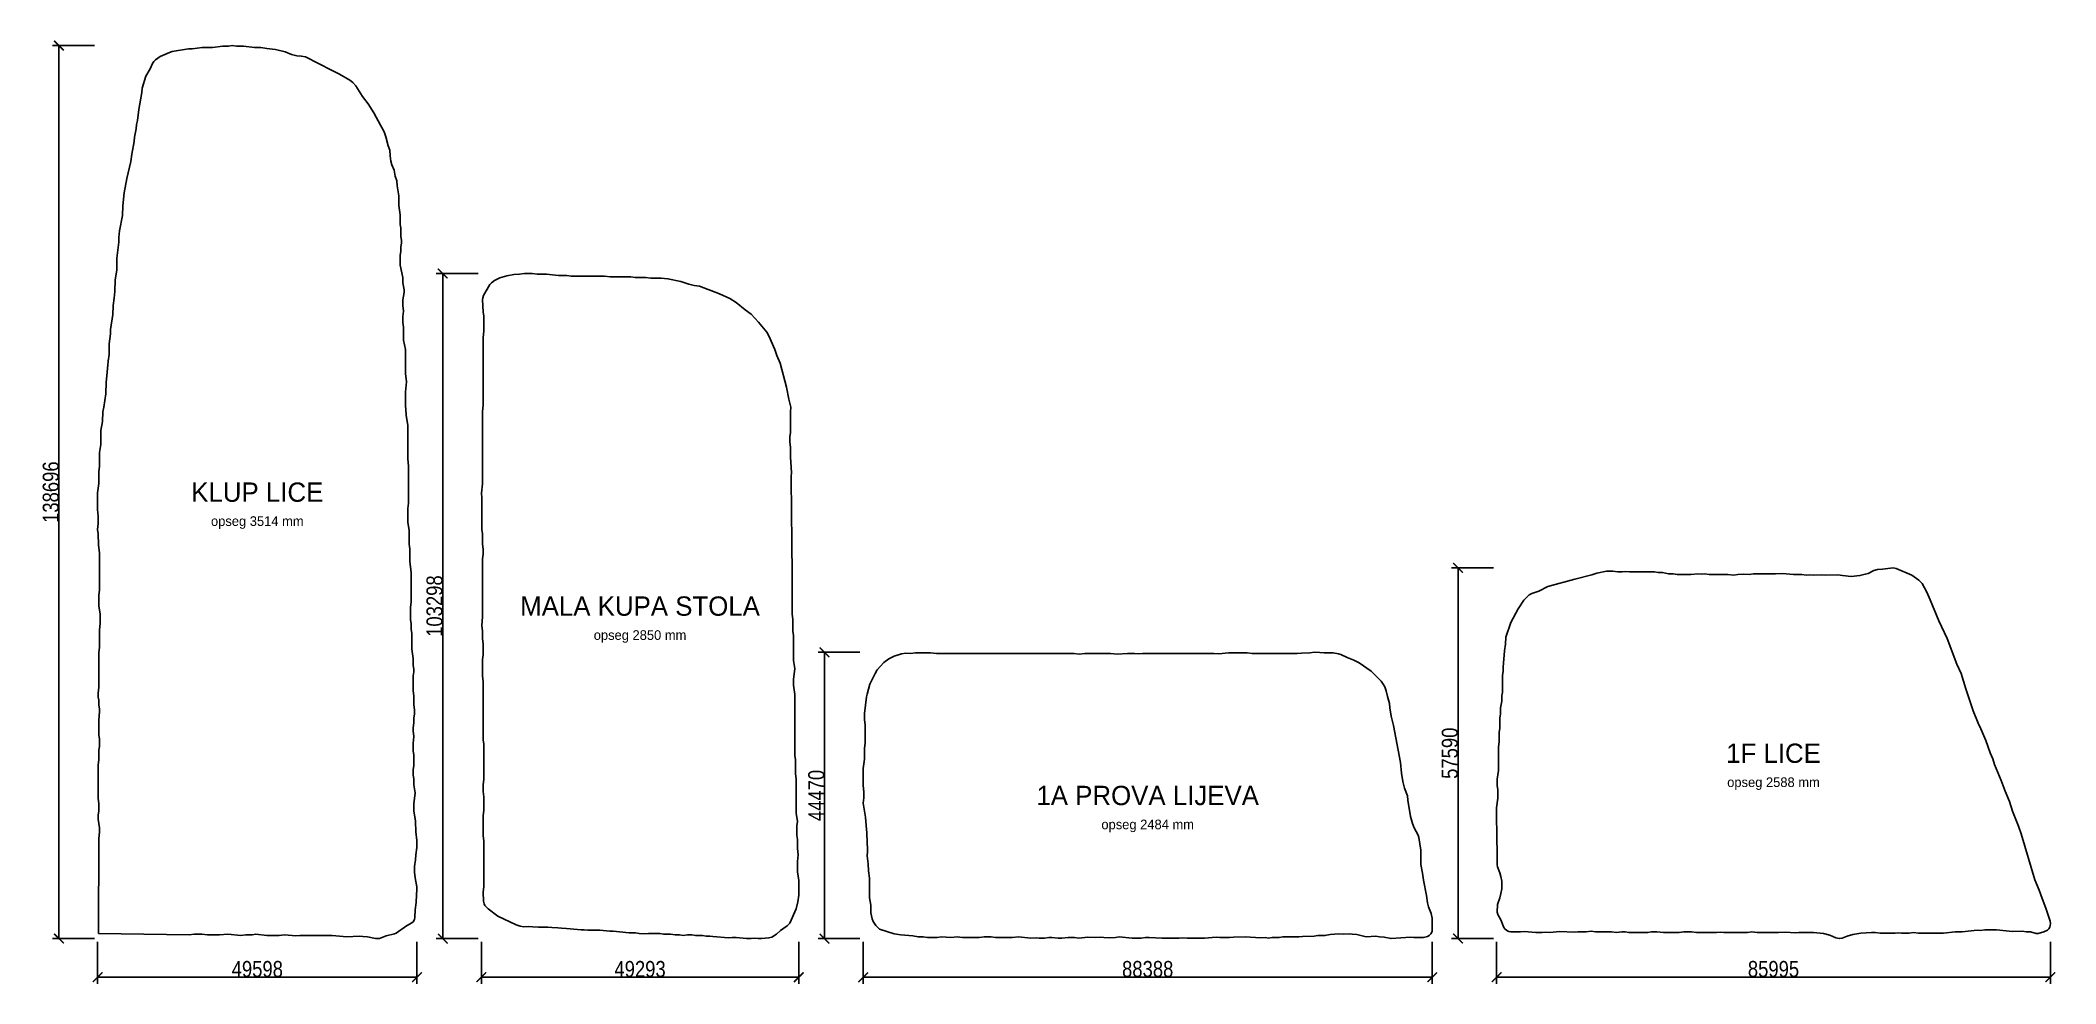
# Model space of a CAD drawing. Header units: millimetres. Extents: x -89 to 3041, y -70 to 1395.
import ezdxf
from ezdxf.enums import TextEntityAlignment as Align

# ---------------------------------------------------------------- set-up
doc = ezdxf.new("R2010")
doc.units = ezdxf.units.MM
for name, color, linetype in [('1A PROVA LIJEVA', 5, 'Continuous'), ('1F LICE', 6, 'Continuous'), ('KLUP LICE', 1, 'Continuous'), ('KOTE', 8, 'Continuous'), ('MALA KUPA STOLA', 3, 'Continuous')]:
    doc.layers.add(name, color=color, linetype=linetype)
doc.styles.add('OpenSansCondensed-Light', font='OpenSansCondensed-Light.ttf')
doc.dimstyles.new('EZDXF', dxfattribs={"dimtxt": 0.25, "dimasz": 0.175, "dimexe": 0.375, "dimexo": 0.125, "dimgap": 0.1, "dimtad": 1, "dimlfac": 100, "dimzin": 12, "dimdsep": 46, "dimtxsty": 'OpenSansCondensed-Light', "dimblk": 'ARCHTICK', "dimcen": 2.5, "dimazin": 3, "dimtfac": 0.5, "dimtmove": 2, "dimatfit": 3})

# ---------------------------------------------------------------- blocks, each defined once
blk = doc.blocks.new('_ARCHTICK')
at = {"color": 0, "linetype": 'BYBLOCK', "const_width": 0.15}
blk.add_lwpolyline([(-0.5, -0.5), (0.5, 0.5)], dxfattribs=at)

msp = doc.modelspace()

# ---------------------------------------------------------------- linework, layer by layer
at = {"layer": '1A PROVA LIJEVA'}
msp.add_lwpolyline([(1201.054, 40.022), (1202.981, 30.821), (1204.42, 26.418), (1208.551, 20.13), (1214.326, 14.882), (1237.185, 7.306), (1247.577, 5.841), (1266.059, 4.595), (1274.341, 2.865), (1282.253, 2.653), (1288.874, 1.741), (1303.847, 1.739), (1310.389, 2.539), (1325.193, 1.725), (1334.782, 2.698), (1343.378, 1.73), (1369.364, 1.714), (1376.985, 2.627), (1387.912, 2.616), (1394.543, 1.726), (1420.53, 1.715), (1430.114, 2.686), (1449.296, 0.733), (1457.829, 1.435), (1462.481, 0.767), (1470.446, 0.731), (1477.073, 1.631), (1482.04, 1.708), (1491.645, 0.756), (1497.623, 0.71), (1507.219, 1.684), (1517.186, 1.657), (1523.775, 0.825), (1538.018, 2.165), (1550.544, 1.715), (1557.153, 2.424), (1562.734, 1.75), (1572.235, 1.464), (1580.852, 1.793), (1586.469, 2.586), (1606.647, 0.724), (1620.629, 0.735), (1627.253, 1.64), (1633.224, 1.709), (1652.983, 0.717), (1679.972, 0.72), (1685.601, 1.291), (1692.149, 0.716), (1719.143, 0.71), (1737.377, 2.273), (1742.911, 1.739), (1757.893, 1.718), (1764.369, 2.379), (1782.329, 2.951), (1806.187, 1.263), (1813.926, 1.559), (1818.532, 0.91), (1824.121, 1.634), (1835.042, 1.819), (1840.692, 2.664), (1865.66, 2.735), (1871.254, 3.448), (1889.399, 3.772), (1895.043, 4.63), (1905.968, 4.809), (1914.248, 6.544), (1927.766, 7.688), (1935.373, 6.777), (1943.909, 7.588), (1948.574, 6.841), (1955.453, 6.551), (1969.943, 2.91), (1985.417, 3.645), (1991.061, 2.786), (1997.937, 2.488), (2008.839, 0), (2038.802, 2.139), (2044.304, 1.731), (2059.269, 1.766), (2065.584, 3.42), (2067.952, 4.943), (2070.785, 7.672), (2072.632, 10.905), (2072.79, 31.758), (2071.269, 39.127), (2067.034, 49.371), (2065.301, 55.653), (2063.624, 66.957), (2059.035, 91.053), (2057.708, 101.502), (2055.02, 115.387), (2054.819, 137.302), (2051.767, 157.035), (2050.675, 160.582), (2044.921, 172.198), (2042.145, 179.047), (2039.243, 189.843), (2035.047, 215.102), (2034.599, 221.916), (2029.827, 233.938), (2027.238, 243.864), (2025.059, 256.96), (2023.566, 273.34), (2012.655, 330.814), (2009.162, 345.365), (2007.008, 358.471), (2006.569, 365.289), (2003.217, 375.899), (2001.093, 385.018), (1998.896, 391.107), (1996.791, 395.235), (1993.562, 399.897), (1978.093, 415.467), (1959.507, 428.53), (1951.25, 432.735), (1940.829, 436.545), (1930.819, 441.345), (1927.262, 442.412), (1918.766, 443.628), (1904.816, 443.745), (1898.194, 444.657), (1890.22, 444.702), (1882.602, 443.781), (1869.682, 443.591), (1863.043, 442.722), (1793.059, 442.717), (1785.444, 443.643), (1776.886, 444.011), (1756.33, 443.643), (1741.103, 442.117), (1733.547, 442.707), (1622.562, 442.704), (1615.964, 442.097), (1610.381, 442.688), (1599.392, 442.707), (1583.634, 441.719), (1573.05, 442.705), (1533.059, 442.701), (1524.485, 441.789), (1516.882, 442.7), (1302.91, 442.711), (1293.316, 443.689), (1270.329, 443.702), (1262.71, 442.787), (1255.186, 443.148), (1248.68, 442.447), (1237.265, 438.624), (1229.014, 434.405), (1221.255, 428.996), (1210.799, 417.377), (1207.435, 411.771), (1199.47, 395.073), (1195.066, 379.898), (1194.047, 375.321), (1190.967, 349.6), (1190.922, 339.649), (1191.869, 332.042), (1191.879, 304.055), (1190.912, 295.457), (1190.771, 278.518), (1188.909, 264.29), (1188.905, 238.311), (1189.886, 227.718), (1189.856, 218.732), (1188.956, 210.159), (1192.68, 188.708), (1194.032, 169.27), (1194.806, 164.591), (1194.922, 148.641), (1195.882, 140.04), (1195.817, 135.071), (1194.959, 128.466), (1196.821, 116.26), (1197.025, 105.346), (1198.829, 94.094), (1198.952, 63.148), (1200.77, 51.903)], close=True, dxfattribs=at)
at = {"layer": '1F LICE'}
msp.add_lwpolyline([(2173.939, 53.121), (2173.831, 41.215), (2174.679, 37.566), (2179.066, 29.383), (2183.785, 17.337), (2185.45, 15.044), (2188.398, 12.636), (2191.744, 11.066), (2195.239, 10.37), (2209.715, 10.63), (2215.31, 11.308), (2233.487, 9.604), (2243.475, 9.625), (2249.034, 10.185), (2255.647, 9.631), (2270.887, 11.058), (2293.34, 9.89), (2298.942, 10.573), (2311.914, 10.641), (2319.512, 11.559), (2326.131, 10.669), (2351.096, 10.583), (2358.692, 9.665), (2367.277, 10.594), (2372.215, 10.454), (2377.873, 9.629), (2407.822, 9.696), (2413.469, 10.548), (2421.448, 10.6), (2432.045, 9.626), (2456.033, 9.604), (2463.664, 10.496), (2475.589, 10.523), (2483.209, 9.606), (2514.199, 9.62), (2519.791, 10.22), (2525.387, 9.619), (2562.378, 9.607), (2568.992, 10.318), (2577.553, 9.601), (2610.55, 9.608), (2621.38, 10.202), (2636.518, 9.014), (2642.079, 9.575), (2665.062, 9.584), (2680.429, 8.055), (2690.322, 5.381), (2699.562, 1.132), (2704.909, 0), (2709.38, 0.924), (2717.099, 4.018), (2726.162, 6.28), (2738.264, 8.447), (2754.971, 9.574), (2760.914, 9.491), (2768.547, 8.604), (2791.535, 8.626), (2797.087, 9.178), (2801.732, 8.634), (2813.714, 8.609), (2820.337, 9.394), (2827.893, 8.608), (2866.886, 8.612), (2885.092, 10.529), (2896.012, 10.723), (2918.883, 13.382), (2924.433, 12.8), (2931.004, 13.574), (2948.992, 13.596), (2973.82, 11.141), (2989.311, 11.536), (2994.955, 10.677), (3001.831, 10.378), (3010.913, 8.219), (3013.579, 8.04), (3022.476, 10.509), (3028.278, 13.396), (3030.384, 15.366), (3031.928, 17.717), (3032.648, 20.419), (3032.742, 23.359), (3032.209, 27.135), (3025.797, 47.48), (3019.98, 62.07), (3015.526, 75.226), (3008.553, 91.338), (2987.344, 162.555), (2983.232, 174.852), (2973.996, 198.027), (2969.166, 213.027), (2962.322, 229.192), (2956.337, 245.714), (2946.196, 270.514), (2943.467, 279.384), (2939.158, 288.599), (2932.315, 307.765), (2924.916, 325.701), (2920.46, 334.855), (2913.079, 353.799), (2901.628, 388.056), (2894.221, 411.989), (2887.348, 426.142), (2872.258, 465.893), (2859.564, 493.636), (2846.181, 526.094), (2840.867, 537.893), (2833.42, 551.808), (2828.51, 556.653), (2817.857, 564.732), (2793.119, 575.02), (2788.769, 575.896), (2771.966, 573.716), (2764.148, 573.277), (2758.772, 571.77), (2749.609, 567.334), (2745.225, 565.847), (2737.043, 563.871), (2723.564, 562.641), (2710.054, 563.771), (2702.804, 564.896), (2683.056, 564.607), (2677.444, 565.038), (2664.711, 564.603), (2658.141, 565.032), (2653.545, 564.671), (2646.934, 565.558), (2633.991, 565.657), (2616.565, 567.05), (2605.845, 566.609), (2571.861, 566.571), (2565.238, 565.661), (2555.693, 565.889), (2547.12, 565.53), (2540.501, 564.641), (2531.914, 565.587), (2502.93, 565.628), (2496.315, 566.516), (2490.75, 565.981), (2485.181, 566.516), (2474.392, 565.62), (2453.41, 565.618), (2446.78, 566.51), (2439.893, 566.785), (2430.571, 568.422), (2423.687, 568.701), (2418.038, 569.551), (2379.061, 569.607), (2372.509, 570.185), (2367.87, 569.638), (2360.889, 569.608), (2353.274, 570.537), (2343.325, 570.54), (2328.613, 567.429), (2320.642, 564.945), (2294.367, 558.363), (2252.108, 546.914), (2238.146, 539.579), (2227.595, 536.08), (2223.474, 533.959), (2214.998, 525.67), (2206.026, 512.386), (2194.79, 491.04), (2186.945, 468.289), (2186.656, 457.408), (2184.925, 447.125), (2183.688, 427.637), (2182.829, 421.992), (2182.707, 415.043), (2181.848, 409.398), (2181.665, 382.474), (2180.888, 377.795), (2180.604, 368.913), (2178.865, 358.633), (2178.691, 348.705), (2177.832, 343.06), (2177.71, 326.11), (2176.851, 320.466), (2176.735, 305.514), (2175.789, 297.906), (2175.747, 260.922), (2173.811, 247.723), (2173.85, 237.772), (2174.75, 231.144), (2174.766, 218.155), (2172.79, 202.974), (2172.839, 148.008), (2173.745, 141.383), (2173.817, 114.412), (2174.251, 111.592), (2177.916, 102.11), (2179.343, 96.7), (2180.609, 89.225), (2180.647, 77.344), (2179.433, 69.846), (2177.73, 63.552)], close=True, dxfattribs=at)
at = {"layer": 'KLUP LICE'}
msp.add_lwpolyline([(1.391, 8.076), (142.37, 6.089), (149.977, 7.037), (161.962, 7.068), (170.572, 6.129), (189.11, 5.787), (202.319, 6.783), (222.472, 5.076), (230.093, 5.989), (240.045, 6.105), (245.633, 6.781), (262.821, 5.083), (281.803, 5.097), (290.4, 6.058), (307.622, 4.499), (314.159, 5.062), (364.49, 5.044), (387.283, 2.629), (406.398, 4.012), (412.043, 3.154), (418.928, 2.877), (431.691, 0), (437.867, 0.248), (448.13, 4.426), (460.86, 7.492), (463.414, 8.569), (479.727, 19.88), (487.844, 24.411), (489.949, 26.28), (491.893, 29.452), (492.894, 33.037), (493.075, 44.961), (494.915, 56.198), (495.031, 68.149), (495.977, 75.757), (495.833, 80.683), (493.127, 94.561), (492.003, 103.095), (492.082, 112.055), (493.822, 122.333), (494.104, 130.216), (495.927, 141.461), (495.977, 152.424), (494.054, 165.628), (493.845, 182.54), (491.02, 198.369), (491.044, 209.337), (492.968, 226.523), (491.128, 238.754), (490.927, 247.671), (490.021, 254.295), (490.039, 262.265), (490.951, 268.887), (490.92, 284.837), (490.018, 291.463), (490.013, 303.446), (490.992, 314.038), (490.053, 322.648), (490.001, 327.621), (490.917, 335.241), (491.097, 343.166), (491.946, 348.814), (491.987, 354.791), (491.019, 363.389), (490.944, 377.357), (490.006, 384.968), (490.023, 407.951), (490.932, 414.574), (490.934, 418.523), (490.076, 424.167), (489.902, 435.094), (488.068, 449.334), (487.949, 474.283), (487.103, 479.932), (486.919, 488.855), (486.017, 495.482), (486.014, 514.463), (486.985, 523.061), (486.964, 568.042), (485.022, 586.236), (484.982, 605.219), (484.042, 612.829), (483.922, 633.778), (482.006, 646.984), (482.023, 667.966), (482.989, 676.566), (482.994, 733.56), (482.003, 745.149), (481.959, 797.128), (479.219, 812.992), (478.918, 821.867), (478.06, 827.511), (478.052, 849.459), (479.967, 864.647), (478.041, 877.844), (477.921, 914.792), (475.14, 929.639), (474.973, 949.569), (474.023, 957.175), (474.031, 966.148), (474.988, 974.75), (474.067, 983.363), (474.042, 992.313), (475.843, 1003.567), (475.935, 1007.48), (474.131, 1018.731), (473.839, 1026.61), (470.086, 1046.054), (470.024, 1061.003), (470.935, 1067.626), (471.057, 1074.575), (471.916, 1080.219), (471.956, 1084.17), (471.045, 1090.792), (470.924, 1103.742), (470.066, 1109.386), (469.946, 1124.335), (468.058, 1138.552), (467.935, 1153.501), (465.165, 1169.352), (464.734, 1177.174), (462.346, 1184.184), (460.413, 1193.383), (457.049, 1201.989), (455.547, 1207.367), (454.124, 1215.777), (453.643, 1224.577), (451.249, 1231.585), (447.822, 1245.164), (444.803, 1252.913), (439.411, 1263.68), (429.024, 1282.375), (420.207, 1296.723), (411.611, 1308.161), (401.06, 1324.79), (396.225, 1329.711), (391.664, 1333.186), (375.68, 1342.878), (363.116, 1348.758), (322.659, 1369.376), (316.251, 1370.804), (309.489, 1371.377), (301.315, 1373.37), (291.064, 1377.593), (276.386, 1380.782), (263.005, 1382.274), (253.68, 1383.902), (243.769, 1384.116), (226.552, 1386.005), (215.604, 1386.127), (209.017, 1386.955), (203.385, 1386.127), (194.437, 1386.005), (178.191, 1384.186), (162.27, 1383.997), (147.03, 1382.164), (141.103, 1381.989), (115.902, 1377.649), (111.415, 1376.411), (96.973, 1370.238), (90.135, 1365.021), (87.351, 1362.283), (85.311, 1359.13), (81.533, 1350.695), (74.973, 1339.413), (69.34, 1320.747), (68.768, 1313.985), (64.163, 1287.894), (61.753, 1270.893), (60.291, 1264.499), (59.715, 1257.738), (57.167, 1244.794), (56.763, 1237.962), (53.275, 1218.407), (51.785, 1207.025), (45.316, 1180.706), (41.272, 1158.383), (39.042, 1138.307), (38.828, 1123.397), (34.123, 1099.347), (33.067, 1088.785), (32.877, 1081.864), (30.078, 1057.025), (29.909, 1038.096), (27.11, 1023.256), (26.921, 1005.335), (25.864, 994.774), (24.055, 983.524), (23.847, 969.611), (20.212, 946.117), (19.917, 939.24), (18.077, 924.003), (17.906, 907.075), (16.166, 896.796), (15.884, 890.913), (15.107, 886.235), (14.92, 879.313), (13.084, 864.074), (12.912, 846.147), (9.846, 825.418), (8.209, 818.096), (7.816, 803.26), (5.126, 789.375), (4.927, 767.459), (3.037, 755.242), (2.968, 733.272), (2.018, 725.666), (1.938, 706.7), (0, 692.503), (0.017, 666.516), (0.994, 655.922), (0.954, 644.939), (0.021, 635.347), (0.925, 628.723), (1.121, 611.805), (2.989, 598.579), (2.989, 541.587), (2.024, 532.987), (2.005, 517.005), (3.921, 503.799), (3.994, 489.83), (3.008, 479.239), (2.967, 452.258), (2.017, 444.652), (1.975, 390.672), (0.997, 381.078), (1.078, 375.114), (1.855, 370.436), (2.059, 362.521), (2.918, 356.876), (2.994, 352.909), (1.995, 339.323), (2.02, 316.335), (2.925, 309.711), (2.977, 298.747), (2.09, 292.115), (1.966, 278.167), (1, 269.567), (1, 217.575), (1.914, 209.954), (1.9, 198.027), (1.047, 192.381), (1.001, 185.405), (2.889, 172.188), (2.987, 165.235), (1.722, 155.76)], close=True, dxfattribs=at)
at = {"layer": 'MALA KUPA STOLA'}
msp.add_lwpolyline([(598.964, 72.299), (599.073, 58.388), (600.179, 53.847), (601.594, 51.433), (606.482, 46.516), (621.684, 34.934), (650.187, 21.667), (656.314, 19.56), (661.766, 18.571), (669.241, 18.968), (675.872, 18.081), (684.494, 17.744), (698.989, 17.95), (705.611, 17.038), (714.56, 16.917), (720.205, 16.059), (728.125, 15.868), (751.038, 13.42), (755.51, 13.698), (761.113, 13.014), (780.084, 12.944), (795.344, 11.422), (800.796, 11.769), (825.665, 9.11), (835.585, 8.916), (841.229, 8.058), (849.87, 7.547), (855.38, 7.966), (873.345, 7.927), (878.99, 7.069), (889.906, 6.917), (896.771, 6.076), (903.681, 5.912), (909.317, 5.072), (915.919, 5.899), (922.848, 5.904), (928.493, 5.046), (939.441, 4.923), (945.086, 4.065), (951.011, 3.884), (955.688, 3.107), (979.976, 1.16), (985.588, 1.934), (991.556, 1.963), (1007.756, 0.381), (1014.866, 0.259), (1020.475, 0.902), (1026.111, 0.063), (1031.074, 0), (1042.593, 1.159), (1047.061, 2.444), (1054.309, 6.672), (1060.801, 12.728), (1070.772, 20.038), (1074.859, 24.233), (1084.647, 46.178), (1087.515, 56.99), (1088.905, 67.413), (1088.854, 90.386), (1086.931, 103.589), (1086.934, 119.571), (1087.911, 130.165), (1086.958, 139.77), (1086.838, 153.72), (1085.936, 160.346), (1085.965, 175.313), (1086.848, 181.923), (1084.94, 195.104), (1084.9, 248.085), (1083.962, 255.697), (1083.842, 277.646), (1082.937, 284.271), (1082.896, 379.25), (1080.934, 393.437), (1080.97, 402.403), (1082.826, 419.579), (1080.956, 431.788), (1080.885, 470.757), (1079.979, 477.381), (1079.857, 496.33), (1078.922, 503.942), (1078.903, 585.932), (1077.917, 595.523), (1077.906, 683.515), (1076.914, 694.104), (1076.95, 717.086), (1077.87, 724.684), (1076.983, 731.302), (1076.79, 741.222), (1075.951, 746.874), (1075.884, 762.846), (1074.918, 771.445), (1074.971, 779.418), (1075.882, 786.041), (1075.945, 818.013), (1076.822, 825.591), (1073.267, 838.102), (1069.641, 856.6), (1059.885, 893.557), (1055.083, 905.567), (1051.959, 915.273), (1042.666, 936.423), (1039.416, 942.076), (1026.211, 957.606), (1014.868, 969.808), (1005.686, 976.534), (991.495, 988.143), (981.98, 994.142), (966.045, 1001.538), (935.014, 1013.531), (926.417, 1014.503), (918.269, 1016.559), (906.037, 1020.826), (885.688, 1024.811), (875.156, 1025.939), (859.187, 1026.012), (851.581, 1026.962), (834.613, 1027.038), (827.991, 1027.95), (796.019, 1028.016), (787.419, 1028.981), (735.432, 1029.008), (728.804, 1029.906), (715.877, 1030.081), (696.91, 1032.224), (682.505, 1032.006), (674.898, 1032.956), (662.915, 1032.978), (655.302, 1032.044), (646.45, 1031.689), (635.293, 1029.655), (624.612, 1026.471), (616.381, 1022.202), (611.816, 1018.739), (609.073, 1015.963), (599.422, 998.962), (598.226, 995.458), (597.935, 992.578), (598.995, 973.038), (599.854, 967.393), (599.905, 943.421), (598.92, 933.83), (598.908, 828.838), (597.916, 818.25), (597.904, 706.258), (595.977, 692.081), (596.89, 684.49), (596.932, 635.509), (597.831, 628.882), (597.947, 612.93), (598.907, 604.328), (598.843, 597.359), (597.919, 589.742), (597.897, 499.755), (597.019, 493.119), (596.913, 486.164), (597.846, 477.551), (597.969, 465.602), (598.903, 457.989), (598.881, 441.006), (597.931, 433.4), (597.918, 408.411), (598.904, 398.82), (598.925, 308.832), (599.794, 302.192), (599.904, 247.246), (598.981, 239.629), (598.964, 228.68), (599.909, 220.072), (599.883, 199.086), (598.933, 191.479), (598.973, 159.515), (599.903, 151.9), (599.909, 80.908)], close=True, dxfattribs=at)

# ---------------------------------------------------------------- texts
at = {"layer": '1A PROVA LIJEVA'}
for s, height, p in [('1A PROVA LIJEVA', 30, (1630.848, 222.351)), ('opseg 2484 mm', 15, (1630.848, 177.351))]:
    msp.add_text(s, height=height, dxfattribs=at).set_placement(p, align=Align.MIDDLE_CENTER)
at = {"layer": '1F LICE'}
for s, height, p in [('1F LICE', 30, (2602.766, 287.948)), ('opseg 2588 mm', 15, (2602.766, 242.948))]:
    msp.add_text(s, height=height, dxfattribs=at).set_placement(p, align=Align.MIDDLE_CENTER)
at = {"layer": 'KLUP LICE'}
for s, height, p in [('KLUP LICE', 30, (247.989, 693.478)), ('opseg 3514 mm', 15, (247.989, 648.478))]:
    msp.add_text(s, height=height, dxfattribs=at).set_placement(p, align=Align.MIDDLE_CENTER)
at = {"layer": 'MALA KUPA STOLA'}
for s, height, p in [('MALA KUPA STOLA', 30, (842.441, 516.489)), ('opseg 2850 mm', 15, (842.441, 471.489))]:
    msp.add_text(s, height=height, dxfattribs=at).set_placement(p, align=Align.MIDDLE_CENTER)

# ---------------------------------------------------------------- dimensions: what is measured, and where the dimension line sits
at = {"layer": 'KOTE'}
for base, p1, p2 in [((-60, 0), (0, 0), (0, 1386.95503)), ((535.977, 0), (595.977, 0), (595.977, 1032.978)), ((2112.79, 0), (2172.79, 0), (2172.79, 575.896)), ((1128.905, 0), (1188.905, 0), (1188.905, 444.702))]:
    msp.add_linear_dim(base=base, p1=p1, p2=p2, angle=90, dimstyle='EZDXF', override={"dimtxt": 25, "dimasz": 15, "dimexe": 10, "dimexo": 5, "dimdec": 0}, dxfattribs=at).render()
for base, p1, p2 in [((0, -60), (0, 0), (495.977, 0)), ((595.977, -60), (595.977, 0), (1088.905, 0)), ((1188.9054, -60), (1188.9054, 0), (2072.7903, 0)), ((2172.79, -60), (2172.79, 0), (3032.742, 0))]:
    msp.add_linear_dim(base=base, p1=p1, p2=p2, dimstyle='EZDXF', override={"dimtxt": 25, "dimasz": 15, "dimexe": 10, "dimexo": 5, "dimdec": 0}, dxfattribs=at).render()

doc.saveas('drawing.dxf')
